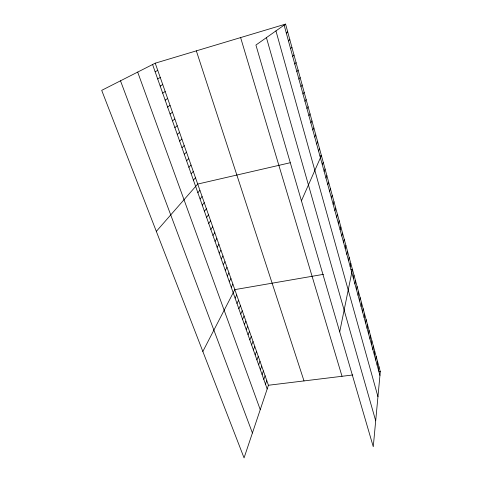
<?xml version="1.0" encoding="UTF-8"?>
<svg xmlns="http://www.w3.org/2000/svg" width="482" height="482" viewBox="0 0 482 482"><rect width="100%" height="100%" fill="white"/><g stroke="black" fill="none" stroke-linecap="round" stroke-linejoin="round"><path stroke-width="0.72" d="M380.298 371.628L373.267 446.718L255.918 45.049L285.579 24.1L380.298 371.628L378.912 371.797M378.551 370.351L378.924 366.573M377.153 365.229L377.539 361.488M375.743 360.078L376.141 356.367M374.321 354.885L374.731 351.209M372.893 349.661L373.321 346.016M371.453 344.401L371.893 340.786M370.007 339.099L370.459 335.52M368.549 333.761L369.013 330.218M367.079 328.387L367.555 324.874M365.597 322.976L366.091 319.5M364.103 317.524L364.615 314.083M362.603 312.035L363.127 308.631M361.09 306.504L361.633 303.136M359.566 300.931L360.126 297.605M358.036 295.321L358.602 292.032M356.487 289.67L357.078 286.422M354.933 283.982L355.535 280.765M353.36 278.247L353.981 275.071M339.708 331.851L352.42 269.336L350.956 269.589M350.155 266.51L350.806 263.419M348.51 260.503L349.179 257.454M346.853 254.448L347.54 251.447M345.184 248.351L345.895 245.392M343.503 242.205L344.232 239.289M341.81 236.011L342.557 233.143M340.105 229.769L340.864 226.95M338.382 223.479L339.165 220.708M336.647 217.141L337.448 214.418M334.9 210.748L335.725 208.079M333.14 204.314L333.984 201.693M155.228 63.184L268.426 385.257L244.061 457.9L101.702 90.351L155.228 63.184L285.579 24.1M331.369 197.825L332.225 195.252M265.498 384.202L266.763 380.515M329.58 191.282L330.459 188.763M263.805 379.4L265.082 375.743M262.1 374.574L263.395 370.941M327.772 184.69L328.676 182.226M260.382 369.712L261.696 366.109M258.653 364.82L259.991 361.247M256.912 359.897L258.268 356.349M325.959 178.045L326.88 175.635M255.165 354.939L256.532 351.42M253.399 349.944L254.791 346.456M324.127 171.345L325.067 168.995M251.622 344.919L253.038 341.461M249.839 339.864L251.267 336.436M322.277 164.591L323.247 162.295M248.037 334.767L249.489 331.375M246.23 329.64L247.7 326.278M301.425 200.825L321.404 155.547L320.03 155.861M244.404 324.482L245.898 321.151M242.567 319.283L244.079 315.981M318.542 150.926L319.548 148.739M240.723 314.053L242.253 310.782M238.861 308.781L240.416 305.546M316.65 144.004L317.68 141.883M236.987 303.479L238.56 300.28M235.102 298.135L236.698 294.972M314.74 137.033L315.794 134.966M202.838 351.48L234.818 289.628L323.452 274.336M231.24 287.206L232.878 284.115M312.818 130.001L313.896 127.995M229.263 281.621L230.926 278.566M227.275 275.993L228.962 272.975M310.878 122.91L311.981 120.97M225.275 270.324L226.986 267.341M223.256 264.612L224.992 261.672M308.92 115.758L310.053 113.885M221.226 258.858L222.985 255.96M219.177 253.062L220.961 250.206M306.95 108.552L308.1 106.739M217.117 247.23L218.924 244.41M215.044 241.349L216.876 238.572M304.961 101.286L306.142 99.539M212.948 235.427L214.809 232.692M210.845 229.462L212.725 226.769M302.961 93.954L304.16 92.279M208.718 223.449L210.628 220.804M206.579 217.394L208.513 214.797M300.937 86.567L302.166 84.953M204.428 211.297L206.386 208.742M202.253 205.151L204.241 202.639M298.9 79.114L300.153 77.572M200.066 198.958L202.085 196.493M197.867 192.722L199.91 190.306M296.846 71.595L298.123 70.125M156.325 231.378L197.716 184.064L290.176 162.747M193.409 180.099L195.505 177.78M294.767 64.016L296.075 62.618M191.155 173.713L193.282 171.447M188.878 167.284L191.035 165.067M292.676 56.37L294.014 55.044M186.588 160.801L188.775 158.638M184.287 154.27L186.498 152.161M290.568 48.658L291.929 47.405M181.961 147.691L184.208 145.63M179.617 141.057L181.895 139.051M288.441 40.88L289.833 39.705M177.256 134.37L179.563 132.423M174.876 127.634L177.213 125.742M286.296 33.035L287.712 31.933M172.478 120.843L174.852 119.006M170.062 113.999L172.466 112.222M167.622 107.1L170.062 105.377M165.163 100.142L167.634 98.485M162.687 93.134L165.193 91.538M160.193 86.067L162.735 84.531M157.68 78.946L160.253 77.475M155.144 71.764L157.753 70.354M268.426 385.257L352.818 374.972M120.494 80.813L252.417 432.981M137.677 72.089L260.244 409.646M152.583 64.522L267.185 388.968M196.343 50.857L304.009 380.919M240.614 37.584L342.021 376.291M266.425 37.626L375.695 420.81M275.945 30.902L377.954 396.686M284.133 25.118L379.943 375.43"/></g></svg>
